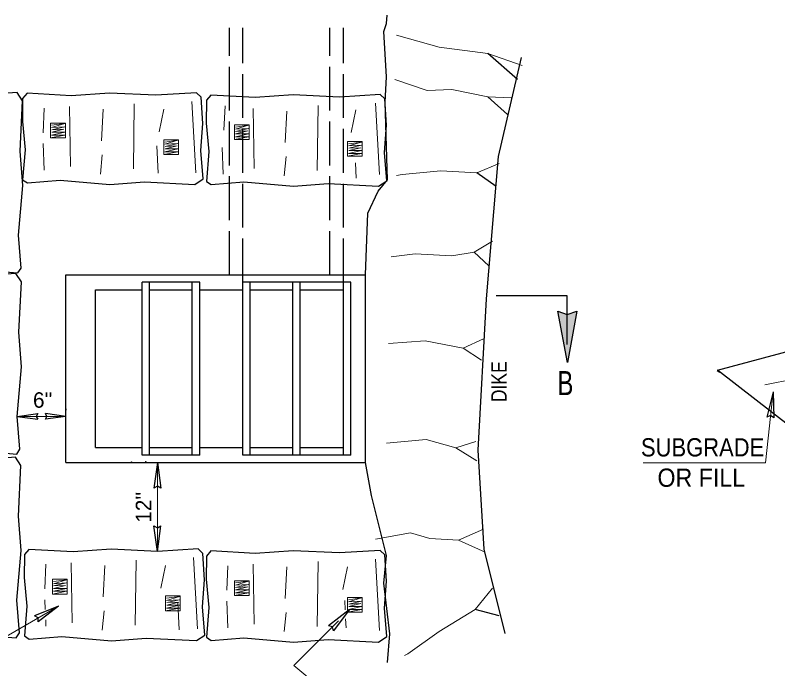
# Model space of a CAD drawing. Extents: x 455 to 827, y 69 to 339.
# Drawn here: x 597.3 to 647.4, y 237.7 to 280.6 of the extents above; entities that cross this region are included whole.
import ezdxf
from ezdxf.enums import TextEntityAlignment as Align

# ---------------------------------------------------------------- set-up
doc = ezdxf.new("R2010")
doc.units = 0
doc.header["$LTSCALE"] = 0.48
doc.linetypes.add('LONG_DASHED', pattern=[7.5, 6, -1.5])
doc.layers.add('1', color=7, linetype='Continuous', lineweight=13)

msp = doc.modelspace()

# ---------------------------------------------------------------- hatches: boundary and pattern name
at = {"layer": '1'}
msp.add_hatch(color=256, dxfattribs=at).paths.add_polyline_path([(632.943, 261.1828), (633.5643, 260.9682), (634.2025, 261.1792), (633.5842, 257.8032)])

# ---------------------------------------------------------------- linework, layer by layer
at = {"layer": '1', "linetype": 'LONG_DASHED', "lineweight": 25}
for p, q in [((611.376, 263.5696), (611.376, 279.8073)), ((612.2365, 263.0844), (612.2365, 279.8073)), ((617.9696, 263.5696), (617.9696, 279.8073)), ((618.8501, 263.0844), (618.8501, 279.8073))]:
    msp.add_line(p, q, dxfattribs=at)
at = {"layer": '1', "lineweight": 25}
for p, q in [((630.2984, 276.4173), (628.3578, 278.1165)), ((629.6313, 274.1112), (628.3578, 275.2643)), ((628.9037, 269.3777), (627.6302, 270.288)), ((628.4185, 264.1587), (627.4483, 265.0689)), ((620.3053, 251.248), (620.3053, 263.5696)), ((605.623, 251.7331), (605.623, 263.0844)), ((609.4067, 263.0844), (605.623, 263.0844)), ((606.1082, 251.7331), (606.1082, 263.0844)), ((608.9217, 251.7331), (608.9217, 263.0844)), ((609.4067, 251.7331), (609.4067, 263.0844)), ((612.2365, 251.7331), (612.2365, 263.0844)), ((619.3352, 263.0844), (612.2365, 263.0844)), ((612.7216, 251.7331), (612.7216, 263.0844)), ((615.5353, 251.7331), (615.5353, 263.0844)), ((616.0203, 251.7331), (616.0203, 263.0844)), ((618.8501, 251.7331), (618.8501, 263.0844)), ((619.3352, 251.7331), (619.3352, 263.0844)), ((602.5507, 252.2182), (602.5507, 262.5993)), ((602.5507, 262.5993), (605.623, 262.5993)), ((606.1082, 262.5993), (608.9217, 262.5993)), ((609.4067, 262.5993), (612.2365, 262.5993)), ((612.7216, 262.5993), (615.5353, 262.5993)), ((616.0203, 262.5993), (618.8501, 262.5993)), ((643.4565, 257.3164), (658.8767, 261.4286)), ((643.598, 257.164), (643.4183, 257.2555)), ((647.1111, 255.877), (646.6986, 254.226)), ((647.1111, 255.877), (647.1592, 254.1758)), ((597.4088, 254.2712), (598.7577, 254.4564)), ((597.4088, 254.2712), (598.7577, 254.0858)), ((600.6101, 254.2724), (599.2613, 254.4578)), ((600.6101, 254.2724), (599.2613, 254.0872)), ((602.5507, 252.2182), (605.623, 252.2182)), ((606.1082, 252.2182), (608.9217, 252.2182)), ((609.4067, 252.2182), (612.2365, 252.2182)), ((612.7216, 252.2182), (615.5353, 252.2182)), ((616.0203, 252.2182), (618.8501, 252.2182)), ((609.4067, 251.7331), (605.623, 251.7331)), ((619.3352, 251.7331), (612.2365, 251.7331)), ((600.6103, 251.248), (620.3053, 251.248)), ((606.6247, 251.2477), (606.393, 249.5617)), ((606.6247, 251.2477), (606.8564, 249.5617)), ((606.6264, 245.3948), (606.3947, 247.0807)), ((606.6264, 245.3948), (606.8581, 247.0807)), ((600.1286, 241.7997), (598.551, 241.1611)), ((600.1286, 241.7997), (598.7817, 240.7593)), ((619.2241, 241.5547), (617.8801, 240.5109)), ((619.2241, 241.5547), (618.2113, 240.187)), ((629.0856, 241.1587), (627.5088, 241.5836))]:
    msp.add_line(p, q, dxfattribs=at)
at = {"layer": '1'}
for p, q in [((605.1056, 274.8077), (605.0571, 270.5387)), ((608.8894, 274.9694), (609.1481, 270.2801)), ((620.9683, 274.8562), (621.2271, 270.1669)), ((599.1874, 274.5327), (599.1065, 272.9158)), ((600.8529, 274.6298), (600.9013, 270.6843)), ((603.052, 274.4519), (602.955, 272.3822)), ((607.046, 274.4519), (606.7387, 272.9642)), ((611.0728, 274.6907), (610.9919, 273.0737)), ((612.9319, 274.5167), (612.9804, 270.5712)), ((615.131, 274.3388), (615.034, 272.269)), ((617.1846, 274.6945), (617.1361, 270.4257)), ((619.6667, 274.4162), (619.3595, 272.9286)), ((599.1065, 272.2043), (599.1874, 270.4579)), ((606.5973, 272.0592), (606.6781, 270.2644)), ((610.8759, 271.9362), (610.9567, 270.1899)), ((603.0035, 271.4605), (602.8742, 270.1993)), ((615.0825, 271.3472), (614.9532, 270.086)), ((619.6437, 270.9394), (619.689, 269.9315)), ((627.9334, 257.9688), (626.7206, 258.7577)), ((646.5655, 256.3452), (650.2246, 257.0769)), ((600.6228, 254.684), (600.6103, 254.6779)), ((597.4087, 254.2718), (600.6103, 254.2718)), ((627.6302, 251.3539), (626.2354, 252.2036)), ((606.6256, 245.3944), (606.6256, 251.248)), ((628.176, 245.346), (626.4173, 246.135)), ((600.9661, 244.6507), (601.0146, 240.7052)), ((605.2188, 244.8285), (605.1703, 240.5597)), ((609.0025, 244.9902), (609.2613, 240.3009)), ((617.1846, 244.7315), (617.1361, 240.4626)), ((620.9683, 244.8932), (621.2271, 240.2039)), ((599.3005, 244.5537), (599.2197, 242.9367)), ((603.1652, 244.4728), (603.0682, 242.403)), ((607.1592, 244.4728), (606.8519, 242.9852)), ((611.2663, 244.4566), (611.1854, 242.8396)), ((612.9319, 244.5537), (612.9804, 240.6082)), ((615.131, 244.3757), (615.034, 242.306)), ((619.125, 244.3757), (618.8177, 242.8881)), ((599.2197, 242.2252), (599.2492, 241.5878)), ((611.1854, 242.1282), (611.2663, 240.3817)), ((618.9471, 242.1767), (618.975, 241.5563)), ((600.1292, 241.799), (592.9957, 237.6863)), ((607.9757, 242.0311), (608.0566, 240.2362)), ((603.1167, 241.4813), (602.9873, 240.22)), ((615.0825, 241.3842), (614.9532, 240.1231)), ((599.2808, 240.9056), (599.3005, 240.4788)), ((619.0014, 240.9707), (619.0279, 240.3817))]:
    msp.add_line(p, q, dxfattribs=at)
at = {"layer": '1', "lineweight": 25}
for points in [[(620.3053, 263.5696), (620.4509, 267.6282), (621.1463, 269.0673), (621.7445, 269.8273), (621.599, 274.9209), (621.6798, 276.5864), (621.5181, 279.5618), (621.6798, 280.0953), (621.7221, 280.6339)], [(629.4905, 240.0112), (628.1079, 245.5449), (627.7048, 252.0587), (628.2691, 262.001), (629.0583, 271.3406), (630.556, 277.8543)], [(600.6103, 251.248), (600.6103, 263.5696), (620.3053, 263.5696)], [(633.5653, 258.9946), (633.5653, 262.1851), (628.8958, 262.1851)], [(648.847, 254.1192), (648.3406, 253.5137), (643.4565, 257.3164)], [(598.7577, 254.4564), (598.6533, 254.2692), (598.7577, 254.0858)], [(599.2613, 254.0872), (599.3656, 254.2743), (599.2613, 254.4578)], [(647.1592, 254.1758), (646.9406, 254.3308), (646.6986, 254.226)], [(621.7462, 238.091), (621.9062, 239.9775), (621.5181, 243.3086), (621.6798, 245.1358), (620.6935, 249.0812), (620.3053, 251.248)], [(606.8564, 249.5617), (606.6223, 249.6922), (606.393, 249.5617)], [(606.3947, 247.0807), (606.6288, 246.9502), (606.8581, 247.0807)], [(598.7817, 240.7593), (598.7782, 241.0272), (598.551, 241.1611)], [(618.2113, 240.187), (618.1352, 240.4439), (617.8801, 240.5109)]]:
    msp.add_lwpolyline(points, dxfattribs=at)
at = {"layer": '1'}
for points in [[(630.6017, 277.3276), (628.3578, 278.1165), (625.1438, 278.5412), (622.3543, 279.3302)], [(629.874, 275.2036), (628.3578, 275.2643), (625.9928, 275.7498), (624.3555, 275.6891), (622.2329, 276.4173)], [(599.6078, 272.5763), (600.578, 272.5763), (600.578, 273.5464), (599.6078, 273.5464), (599.6078, 272.5763), (600.5295, 272.7541), (599.6725, 272.7541), (600.5295, 272.9482), (599.6886, 272.9482), (600.481, 273.1422), (599.6886, 273.1098), (600.5295, 273.3039), (599.6725, 273.2554), (599.6725, 273.2554), (600.5295, 273.5141), (599.6725, 273.4009)], [(611.6867, 272.4631), (612.657, 272.4631), (612.657, 273.4332), (611.6867, 273.4332), (611.6867, 272.4631), (612.6085, 272.6409), (611.7514, 272.6409), (612.6085, 272.8349), (611.7677, 272.8349), (612.5599, 273.029), (611.7677, 272.9967), (612.6085, 273.1907), (611.7514, 273.1422), (611.7514, 273.1422), (612.6085, 273.4009), (611.7514, 273.2877)], [(607.046, 271.4767), (608.0162, 271.4767), (608.0162, 272.4469), (607.046, 272.4469), (607.046, 271.4767), (607.9677, 271.6546), (607.1107, 271.6546), (607.9677, 271.8486), (607.1268, 271.8486), (607.9192, 272.0427), (607.1268, 272.0103), (607.9677, 272.2043), (607.1107, 272.1558), (607.1107, 272.1558), (607.9677, 272.4146), (607.1107, 272.3013)], [(619.125, 271.3635), (620.0952, 271.3635), (620.0952, 272.3337), (619.125, 272.3337), (619.125, 271.3635), (620.0467, 271.5413), (619.1896, 271.5413), (620.0467, 271.7354), (619.2058, 271.7354), (619.9981, 271.9294), (619.2058, 271.8971), (620.0467, 272.0912), (619.1896, 272.0427), (619.1896, 272.0427), (620.0467, 272.3013), (619.1896, 272.1882)], [(629.0856, 270.8949), (627.6302, 270.288), (625.2651, 270.4093), (622.7182, 270.1666), (622.3543, 270.1059)], [(628.6612, 265.7973), (627.4483, 265.0689), (625.9928, 264.8263), (623.5672, 264.9477), (621.9904, 264.7656)], [(628.0547, 259.3645), (626.7206, 258.7577), (624.2342, 259.2432), (621.8085, 259.0611)], [(647.1118, 255.8773), (646.6062, 251.2246), (638.5702, 251.2246)], [(600.6103, 254.7613), (600.6228, 254.7613), (600.6331, 254.7355), (600.6279, 254.7097)], [(600.6284, 254.7087), (600.6222, 254.6847), (600.6214, 254.6839)], [(627.5695, 252.6284), (626.2354, 252.2036), (624.2948, 252.7497), (621.6872, 252.507)], [(628.0547, 246.8632), (626.4173, 246.135), (624.5374, 246.2563), (623.2639, 246.6205), (620.9595, 246.1956)], [(599.721, 242.597), (600.6912, 242.597), (600.6912, 243.5673), (599.721, 243.5673), (599.721, 242.597), (600.6427, 242.775), (599.7856, 242.775), (600.6427, 242.9689), (599.8018, 242.9689), (600.5941, 243.163), (599.8018, 243.1307), (600.6427, 243.3247), (599.7856, 243.2762), (599.7856, 243.2762), (600.6427, 243.5349), (599.7856, 243.4218)], [(611.6867, 242.5001), (612.657, 242.5001), (612.657, 243.4702), (611.6867, 243.4702), (611.6867, 242.5001), (612.6085, 242.6779), (611.7514, 242.6779), (612.6085, 242.8719), (611.7677, 242.8719), (612.5599, 243.066), (611.7677, 243.0337), (612.6085, 243.2277), (611.7514, 243.1792), (611.7514, 243.1792), (612.6085, 243.4379), (611.7514, 243.3247)], [(628.6612, 242.9792), (627.5088, 241.5836), (625.1438, 240.1271), (623.0819, 238.6706), (622.8692, 238.5602)], [(607.1592, 241.4975), (608.1294, 241.4975), (608.1294, 242.4677), (607.1592, 242.4677), (607.1592, 241.4975), (608.0809, 241.6753), (607.2238, 241.6753), (608.0809, 241.8694), (607.24, 241.8694), (608.0323, 242.0634), (607.24, 242.0311), (608.0809, 242.2252), (607.2238, 242.1767), (607.2238, 242.1767), (608.0809, 242.4353), (607.2238, 242.3222)], [(619.125, 241.4005), (620.0952, 241.4005), (620.0952, 242.3707), (619.125, 242.3707), (619.125, 241.4005), (620.0467, 241.5783), (619.1896, 241.5783), (620.0467, 241.7724), (619.2058, 241.7724), (619.9981, 241.9665), (619.2058, 241.9341), (620.0467, 242.1282), (619.1896, 242.0796), (619.1896, 242.0796), (620.0467, 242.3383), (619.1896, 242.2252)], [(618.5313, 240.8378), (615.5983, 237.9025), (618.3752, 235.5859), (612.6487, 230.4969)]]:
    msp.add_lwpolyline(points, dxfattribs=at)
at = {"layer": '1', "lineweight": 25}
for points in [[(597.6673, 264.0222), (597.4895, 266.1729), (597.7806, 269.4393), (597.6027, 271.703), (597.7643, 275.0179), (597.4087, 275.5677), (595.5492, 275.4222), (593.7704, 275.5515), (592.0403, 275.4383), (591.7492, 275.1311), (591.9109, 272.4469), (591.7653, 269.4069), (591.9432, 266.9005), (591.7814, 263.9899), (592.1211, 263.6989), (593.6248, 263.6827), (595.5006, 263.8606), (597.4572, 263.6989)], [(598.0878, 269.6172), (600.2384, 269.795), (603.5047, 269.5039), (605.7685, 269.6817), (609.0833, 269.5201), (609.6332, 269.8758), (609.4876, 271.7354), (609.617, 273.5141), (609.5038, 275.2443), (609.1966, 275.5353), (606.5124, 275.3737), (603.4724, 275.5192), (600.9661, 275.3413), (598.0555, 275.503), (597.7643, 275.1634), (597.7482, 273.6597), (597.9261, 271.7839), (597.7643, 269.8273)], [(610.1667, 269.5039), (612.3173, 269.6817), (615.5838, 269.3907), (617.8475, 269.5686), (621.1623, 269.4069), (621.7122, 269.7627), (621.5666, 271.6222), (621.6959, 273.4009), (621.5828, 275.1311), (621.2756, 275.4222), (618.5914, 275.2604), (615.5513, 275.406), (613.045, 275.2281), (610.1344, 275.3897), (609.8433, 275.0503), (609.8272, 273.5464), (610.0051, 271.6707), (609.8433, 269.7142)], [(597.5865, 252.1212), (597.4087, 254.2718), (597.6997, 257.5382), (597.5218, 259.8019), (597.6835, 263.1168), (597.3278, 263.6665), (595.4683, 263.5211), (593.6896, 263.6504), (591.9594, 263.5372), (591.6683, 263.23), (591.83, 260.5457), (591.6845, 257.5058), (591.8623, 254.9994), (591.7006, 252.0888), (592.0403, 251.7978), (593.544, 251.7816), (595.4197, 251.9595), (597.3763, 251.7978)], [(632.943, 261.1828), (633.5643, 260.9682), (634.2025, 261.1792), (633.5842, 257.8032)], [(597.5542, 240.0422), (597.3763, 242.1927), (597.6673, 245.4592), (597.4895, 247.7229), (597.6513, 251.0378), (597.2955, 251.5876), (595.4359, 251.4421), (593.6572, 251.5714), (591.927, 251.4582), (591.636, 251.151), (591.7977, 248.4667), (591.6521, 245.4267), (591.83, 242.9204), (591.6683, 240.0098), (592.0078, 239.7188), (593.5117, 239.7027), (595.3874, 239.8805), (597.344, 239.7188)], [(598.201, 239.6379), (600.3516, 239.8157), (603.6179, 239.5247), (605.8818, 239.7027), (609.1966, 239.541), (609.7464, 239.8967), (609.6008, 241.7562), (609.7302, 243.5349), (609.617, 245.2651), (609.3098, 245.5562), (606.6256, 245.3944), (603.5856, 245.54), (601.0792, 245.3622), (598.1686, 245.5238), (597.8776, 245.1842), (597.8614, 243.6804), (598.0392, 241.8047), (597.8776, 239.8482)], [(610.1667, 239.541), (612.3173, 239.7188), (615.5838, 239.4278), (617.8475, 239.6056), (621.1623, 239.4439), (621.7122, 239.7997), (621.5666, 241.6592), (621.6959, 243.4379), (621.5828, 245.1681), (621.2756, 245.4592), (618.5914, 245.2974), (615.5513, 245.443), (613.045, 245.2651), (610.1344, 245.4267), (609.8433, 245.0872), (609.8272, 243.5835), (610.0051, 241.7077), (609.8433, 239.7512)]]:
    msp.add_lwpolyline(points, close=True, dxfattribs=at)
at = {"layer": '1'}
for centre, radius, start, end in [((604.9253, 251.2428), 0.0364, 8.20852, 171.79148), ((605.8704, 251.2872), 0.0247, 120.61461, 59.38539)]:
    msp.add_arc(centre, radius, start, end, dxfattribs=at)

# ---------------------------------------------------------------- texts
at = {"layer": '1', "width": 0.85}
msp.add_text('DIKE', height=1.016, rotation=90, dxfattribs=at).set_placement((629.5872, 256.5501), align=Align.CENTER)
at = {"layer": '1'}
for s, height, width, p in [('B', 1.584, 0.75, (632.9156, 255.6674)), ('SUBGRADE ', 1.2, 0.9, (638.416, 251.6382)), ('OR FILL', 1.2, 0.95, (639.503, 249.6433))]:
    msp.add_text(s, height=height, dxfattribs=dict(at, width=width)).set_placement(p)
msp.add_text("6''", height=1.016, dxfattribs=at).set_placement((598.4476, 254.8396))
msp.add_text("12''", height=1.016, rotation=90, dxfattribs=at).set_placement((606.2188, 247.2868))

doc.saveas('drawing.dxf')
